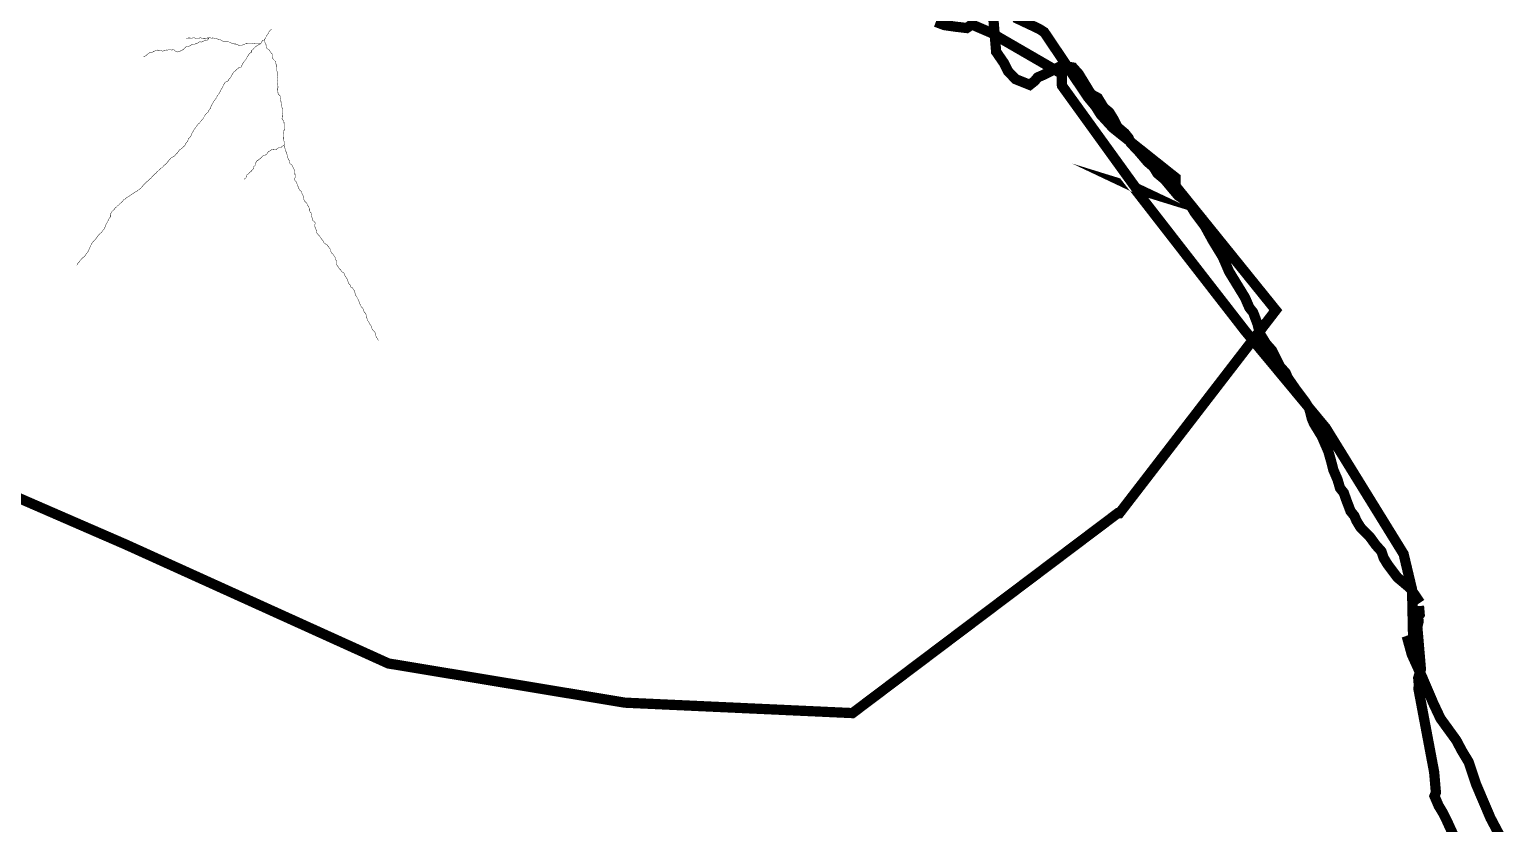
# Model space of a CAD drawing. Extents: x -2418 to 1398, y -3200 to 507.
# Drawn here: x -510 to 1086, y -1586 to -727 of the extents above; entities that cross this region are included whole.
import ezdxf

# ---------------------------------------------------------------- set-up
doc = ezdxf.new("R2010")
doc.units = 0

msp = doc.modelspace()

# ---------------------------------------------------------------- linework, layer by layer
at = {"color": 90, "const_width": 11.09}
for points in [[(994.61, -1347.55), (984, -1331.78), (970.02, -1320), (959.57, -1306.08), (957.41, -1302.55), (955.26, -1299.03), (952.8, -1291.84), (946.65, -1284.95), (940.35, -1276.23), (930.21, -1265.97), (925.9, -1258.93), (923.59, -1253.57), (919.44, -1248.37), (914.67, -1235.81), (912.2, -1228.61), (908.05, -1223.41), (905.43, -1214.37), (900.82, -1203.66), (898.04, -1192.78), (895.42, -1183.74), (888.5, -1167.67), (879.89, -1153.58), (877.58, -1148.22), (874.8, -1137.35), (870.5, -1130.31), (860.04, -1116.38), (851.59, -1104.13), (849.28, -1098.77), (843.13, -1091.89), (834.21, -1074.13), (828.06, -1067.24), (821.6, -1056.68), (818.83, -1045.8), (814.06, -1033.24), (809.91, -1028.04), (807.6, -1022.68), (805.29, -1017.32), (788.07, -989.15), (781.14, -973.08), (770.38, -955.47), (761.61, -939.55), (751.16, -925.62), (744.7, -915.06), (732.87, -906.8), (718.42, -889.51), (710.43, -882.78), (706.13, -875.73), (700.14, -870.69), (689.84, -858.6), (681.7, -850.03), (679.39, -844.67), (675.24, -839.47), (667.25, -832.74), (662.79, -823.86), (658.48, -816.81), (652.49, -811.77), (650.34, -808.24), (648.18, -804.72), (646.03, -801.2), (640.2, -797.99), (638.2, -796.31), (633.89, -789.27), (629.59, -782.23), (627.43, -778.71), (625.28, -775.18), (619.13, -768.3), (611.61, -767.08), (604.25, -767.71), (595.35, -772.16), (586.45, -776.62), (581.08, -778.93), (577.71, -782.92), (572.5, -787.06), (568.66, -785.53), (557.14, -780.95), (549, -772.39), (544.54, -763.5), (536.08, -751.26), (530.32, -683.24)], [(556.26, -714.07), (582.41, -726.42), (588.03, -729.99), (635.78, -800.93), (643.37, -809.99), (649.11, -819.1), (662.36, -833.57), (730.08, -887.47), (730.28, -896.7), (838.55, -1030.92), (669.54, -1250.49), (667.69, -1250.53), (380.72, -1466.91), (134.62, -1455.63), (-121.4, -1413.19), (-405.16, -1284.61), (-526.46, -1231.87)], [(470.83, -718.91), (480.14, -722.4), (491.27, -724.01), (504.24, -725.57), (509.71, -721.76), (530.23, -730.55), (606.98, -775.02), (607.26, -787.93), (687.3, -898.77), (691.04, -900.54), (685.45, -898.81), (805.25, -1053.09), (892.56, -1158.23), (976.85, -1294.82), (985.96, -1333.15), (987.12, -1386.64), (981.61, -1388.6), (985.63, -1403.28), (997.27, -1428.87), (1008.96, -1456.29), (1016.71, -1472.74), (1033.85, -1496.36), (1039.64, -1507.3), (1047.31, -1520.06), (1055.22, -1543.88), (1070.8, -1580.45), (1080.43, -1598.69)], [(1035, -1608.31), (1023.61, -1583.35), (1019.15, -1574.47), (1014.85, -1567.43), (1012.54, -1562.07), (1010.23, -1556.71), (1011.76, -1552.88), (1009.89, -1530.82), (993.06, -1441.51), (993.11, -1434.44), (992.64, -1428.93), (995.55, -1419.42), (991.66, -1373.46), (993.03, -1367.79), (992.57, -1362.28), (994.25, -1360.28), (993.47, -1351.09)]]:
    msp.add_lwpolyline(points, dxfattribs=at)
at = {"color": 4, "const_width": 0.45}
for points in [[(-247.83, -726.91), (-248.05, -727.07), (-248.4, -727.46), (-248.55, -727.47), (-248.62, -727.55), (-248.98, -727.79), (-249.19, -728.1), (-249.48, -728.27), (-249.77, -728.43), (-249.91, -728.59), (-250.18, -729.05), (-250.32, -729.21), (-250.38, -729.44), (-250.58, -729.82), (-250.73, -729.98), (-250.67, -731.02), (-250.81, -731.18), (-251.23, -731.65), (-251.59, -731.96), (-251.66, -732.04), (-251.8, -732.13), (-252.02, -732.21), (-252.29, -732.68), (-252.5, -732.99), (-252.63, -733.29), (-252.91, -733.61), (-253.11, -734.06), (-253.31, -734.45), (-253.45, -734.61), (-253.85, -735.52), (-254.12, -735.99), (-254.25, -736.37), (-254.39, -736.52), (-254.53, -736.75), (-254.66, -737.06), (-254.94, -737.45), (-255.01, -737.53), (-255.07, -737.83), (-255.21, -737.99)], [(-259.27, -742.17), (-260.19, -743.19), (-260.85, -743.3), (-261.3, -743.4), (-261.58, -743.64), (-261.8, -743.8), (-262.09, -743.9), (-262.38, -743.99), (-262.61, -744), (-262.89, -744.24), (-263.18, -744.48), (-263.4, -744.56), (-263.47, -744.64), (-263.54, -744.72), (-263.83, -744.81), (-264.04, -745.12), (-264.25, -745.36), (-264.6, -745.75), (-264.75, -745.76), (-264.82, -745.84), (-265.12, -745.85), (-265.4, -746.09), (-265.62, -746.18), (-265.91, -746.42), (-266.05, -746.5), (-266.34, -746.74), (-266.61, -747.13), (-266.96, -747.67), (-267.24, -747.91), (-267.31, -748.07), (-267.38, -748.22), (-267.59, -748.45), (-267.87, -748.77), (-267.94, -748.85), (-268.01, -748.93), (-268.23, -749.01), (-268.36, -749.24), (-268.58, -749.33), (-268.73, -749.41), (-268.94, -749.57), (-269.08, -749.73), (-269.15, -749.81), (-269.22, -749.89), (-269.29, -750.12), (-269.19, -751.75), (-269.26, -751.83), (-269.55, -752.07), (-269.85, -752.09), (-270.14, -752.18), (-270.36, -752.26), (-270.65, -752.43), (-270.94, -752.52), (-271.08, -752.68), (-271.45, -752.85), (-271.87, -753.32), (-272, -753.62), (-272.15, -753.71), (-272.29, -753.86), (-272.49, -754.25), (-272.62, -754.55), (-272.83, -754.86), (-272.89, -755.09), (-273.04, -755.17), (-273.17, -755.48), (-273.38, -755.64), (-273.52, -755.8), (-273.79, -756.33), (-273.86, -756.56), (-273.93, -756.64), (-274.2, -757.1), (-274.4, -757.41), (-274.67, -758.02), (-274.87, -758.41), (-274.93, -758.64), (-275.07, -758.87), (-275.14, -758.95), (-275.21, -759.02), (-275.34, -759.4), (-275.55, -759.71), (-275.62, -759.79), (-275.82, -760.1), (-276.03, -760.49), (-276.24, -760.65), (-276.39, -760.73), (-276.81, -761.2), (-276.95, -761.36), (-277.16, -761.52), (-277.73, -762.15), (-277.79, -762.3), (-277.92, -762.76), (-278.13, -762.99), (-278.19, -763.14), (-278.41, -763.31), (-278.47, -763.46), (-278.61, -763.62), (-278.96, -764.08), (-279.03, -764.24), (-279.02, -764.38), (-279.29, -764.85), (-279.49, -765.31), (-279.56, -765.46), (-279.62, -765.69), (-279.76, -765.77), (-279.9, -765.93), (-280.16, -766.69), (-280.37, -767), (-280.43, -767.15), (-280.5, -767.3), (-280.64, -767.46), (-280.71, -767.61), (-280.7, -767.76), (-281.58, -767.96), (-281.88, -767.98), (-282.03, -768.06), (-282.1, -768.14), (-282.24, -768.22), (-282.39, -768.3), (-282.98, -768.41), (-283.2, -768.5), (-283.41, -768.73), (-283.56, -768.74), (-283.98, -769.21), (-284.26, -769.6), (-284.47, -769.69), (-284.62, -769.77), (-284.83, -770.01), (-285.13, -770.02), (-285.41, -770.26), (-285.9, -770.89), (-286.11, -771.12), (-286.53, -771.67), (-286.82, -771.76), (-287.04, -771.92), (-287.25, -772.15), (-287.75, -772.48), (-288.67, -773.38), (-289.17, -773.93), (-289.37, -774.24), (-289.58, -774.62), (-289.86, -774.86), (-289.99, -775.17), (-290.13, -775.47), (-290.34, -775.71), (-290.4, -775.94), (-290.6, -776.25), (-290.74, -776.55), (-290.94, -776.94), (-291.21, -777.4), (-291.28, -777.48), (-291.35, -777.56), (-291.55, -778.09), (-291.68, -778.4), (-291.82, -778.48), (-291.88, -778.78), (-292.02, -779.01), (-292.16, -779.24), (-292.51, -779.64), (-293, -780.19), (-293.14, -780.34), (-293.43, -780.51), (-293.64, -780.82), (-293.98, -781.28), (-294.05, -781.44), (-294.12, -781.52), (-294.18, -781.74), (-294.16, -782.04), (-294.31, -782.12), (-294.58, -782.59), (-294.65, -782.66), (-294.95, -782.76), (-295.29, -783.22), (-295.5, -783.46), (-295.95, -783.48), (-296.32, -783.65), (-296.46, -783.74), (-296.98, -783.76), (-297.35, -783.93), (-297.85, -784.34), (-297.99, -784.49), (-298.27, -784.81), (-298.33, -784.96), (-298.54, -785.27), (-298.68, -785.43), (-298.74, -785.65), (-298.81, -785.81), (-298.95, -786.04), (-299.01, -786.19), (-299.15, -786.35), (-299.28, -786.65), (-299.49, -787.04), (-299.76, -787.5), (-299.89, -787.88), (-300.02, -788.11), (-300.09, -788.27), (-300.36, -788.8), (-300.49, -789.18), (-300.69, -789.64), (-300.89, -789.95), (-301.03, -790.18), (-301.1, -790.26), (-301.44, -790.88), (-301.64, -791.26), (-301.71, -791.41), (-301.98, -791.8), (-302.19, -792.11), (-302.33, -792.34), (-302.39, -792.5), (-302.73, -793.19), (-302.87, -793.42), (-302.93, -793.57), (-303, -793.65), (-303.2, -794.03), (-303.41, -794.34), (-303.82, -794.96), (-304.02, -795.5), (-304.22, -795.96), (-304.42, -796.34), (-304.91, -796.89), (-305.12, -797.12), (-305.33, -797.36), (-305.54, -797.74), (-305.8, -798.28), (-306.02, -798.44), (-306.22, -798.83), (-306.5, -799.22), (-306.64, -799.37), (-306.84, -799.76), (-306.91, -799.91), (-307.19, -800.3), (-307.38, -800.76), (-307.59, -801.14), (-307.72, -801.52), (-307.85, -801.75), (-308.21, -802.07), (-308.41, -802.46), (-308.68, -802.92), (-308.82, -803.15), (-309.17, -803.54), (-309.31, -803.77), (-309.59, -804.09), (-309.73, -804.17), (-309.94, -804.41), (-310.15, -804.72), (-310.36, -805.03), (-310.56, -805.41), (-310.77, -805.65), (-310.9, -805.95), (-311.1, -806.41), (-311.24, -806.64), (-311.37, -806.95), (-311.51, -807.18), (-312.44, -808.66), (-312.5, -808.96), (-312.7, -809.42), (-312.83, -809.73), (-313.1, -810.26), (-313.16, -810.42), (-313.37, -810.8), (-313.49, -811.26), (-313.6, -812.01), (-313.59, -812.23), (-313.73, -812.31), (-313.93, -812.7), (-314, -812.78), (-314.22, -812.86), (-314.43, -813.25), (-314.78, -813.57), (-314.84, -813.79), (-314.99, -813.8), (-315.06, -813.95), (-315.41, -814.42), (-315.53, -814.8), (-315.67, -815.03), (-315.81, -815.19), (-316.01, -815.57), (-316.15, -815.8), (-316.29, -816.04), (-316.35, -816.26), (-316.55, -816.57), (-316.63, -816.65), (-316.84, -816.89), (-316.98, -816.9), (-317.27, -817.21), (-317.62, -817.53), (-317.77, -817.61), (-318.12, -817.93), (-318.54, -818.4), (-318.75, -818.71), (-319.1, -819.1), (-319.45, -819.64), (-319.58, -819.88), (-319.79, -820.11), (-320, -820.42), (-320.21, -820.73), (-320.41, -821.04), (-320.69, -821.43), (-320.88, -822.04), (-321.15, -822.5), (-321.36, -822.73), (-321.5, -823.04), (-321.63, -823.27), (-321.91, -823.66), (-322.26, -824.05), (-322.47, -824.29), (-322.75, -824.6), (-322.96, -824.84), (-323.17, -825.15), (-323.45, -825.54), (-323.8, -825.86), (-324.01, -826.09), (-324.15, -826.32), (-324.22, -826.4), (-324.58, -826.64), (-324.79, -826.95), (-324.92, -827.26), (-325.13, -827.57), (-325.55, -828.04), (-325.68, -828.35), (-325.75, -828.5), (-325.89, -828.58), (-326.11, -828.74), (-326.39, -829.06), (-326.6, -829.22), (-326.75, -829.3), (-326.97, -829.39), (-327.03, -829.54), (-327.39, -829.86), (-328.02, -830.64), (-328.29, -831.03), (-328.57, -831.42), (-328.71, -831.65), (-328.91, -831.96), (-328.98, -832.19), (-329.33, -832.5), (-329.61, -832.82), (-329.89, -833.13), (-330.64, -834.44), (-330.78, -834.67), (-331.07, -834.84), (-331.34, -835.3), (-331.62, -835.77), (-331.68, -835.92), (-331.88, -836.38), (-332.02, -836.53), (-332.3, -836.92), (-332.36, -837.07), (-332.43, -837.23), (-332.85, -837.7), (-332.84, -837.85), (-332.98, -838), (-333.2, -838.17), (-333.34, -838.4), (-333.62, -838.71), (-333.74, -839.24), (-333.81, -839.32), (-333.87, -839.47), (-334.02, -839.55), (-333.97, -840.37), (-334.11, -840.6), (-334.25, -840.76), (-334.38, -841.07), (-334.58, -841.6), (-334.72, -841.76), (-334.92, -842.14), (-334.98, -842.29), (-335.35, -843.17), (-335.65, -843.26), (-336, -843.58), (-336.29, -843.82), (-336.49, -844.2), (-336.84, -844.59), (-337.13, -844.76), (-337.27, -844.92), (-337.49, -845.08), (-337.69, -845.46), (-337.89, -845.85), (-337.96, -846), (-338.02, -846.3), (-338.08, -846.45), (-338.07, -846.68), (-338.2, -847.06), (-338.26, -847.36), (-338.46, -847.82), (-338.66, -848.13), (-338.8, -848.28), (-338.94, -848.59), (-339.08, -848.75), (-339.29, -848.98), (-339.43, -849.14), (-339.42, -849.29), (-339.64, -849.38), (-339.92, -849.69), (-340.05, -850), (-340.33, -850.31), (-340.4, -850.46), (-340.61, -850.77), (-340.74, -851.08), (-340.94, -851.54), (-341.01, -851.62), (-341.07, -851.77), (-341.27, -852.23), (-341.62, -852.69), (-341.76, -852.85), (-341.9, -853.08), (-342.11, -853.32), (-342.33, -853.4), (-342.54, -853.57), (-342.9, -853.88), (-343.18, -854.2), (-343.54, -854.37), (-343.76, -854.45), (-343.91, -854.54), (-344.18, -854.93), (-344.6, -855.47), (-344.89, -855.71), (-345.02, -855.94), (-345.31, -856.18), (-345.74, -856.5), (-346.03, -856.6), (-346.53, -857), (-346.82, -857.16), (-347.39, -857.72), (-347.74, -858.03), (-347.95, -858.34), (-348.22, -858.81), (-348.5, -859.19), (-348.64, -859.35), (-348.92, -859.67), (-349.05, -859.97), (-349.33, -860.36), (-349.6, -860.82), (-349.75, -860.83), (-350.25, -861.23), (-350.47, -861.39), (-350.68, -861.63), (-351.03, -862.1), (-351.24, -862.26), (-351.8, -862.89), (-352.21, -863.58), (-352.43, -863.74), (-352.64, -863.9), (-353.07, -864.22), (-353.3, -864.24), (-353.58, -864.48), (-353.95, -864.65), (-354.38, -864.89), (-354.66, -865.21), (-354.81, -865.29), (-355.02, -865.45), (-355.24, -865.61), (-355.45, -865.77), (-355.67, -865.86), (-356.04, -865.96), (-356.25, -866.12), (-356.4, -866.13), (-356.55, -866.21), (-356.9, -866.53), (-357.26, -866.92), (-357.4, -867), (-357.67, -867.47), (-358.02, -867.93), (-358.24, -868.09), (-358.38, -868.18), (-359, -869.18), (-359.07, -869.26), (-359.28, -869.42), (-359.49, -869.73), (-360.12, -870.44), (-360.33, -870.67), (-360.61, -870.99), (-361.23, -871.92), (-361.37, -872.07), (-361.59, -872.16), (-361.94, -872.55), (-362.44, -873.1), (-362.65, -873.26), (-363.01, -873.58), (-363.23, -873.59), (-363.37, -873.75), (-363.59, -873.91), (-363.88, -874), (-364.3, -874.47), (-364.66, -874.72), (-364.93, -875.33), (-365.48, -876.03), (-365.63, -876.12), (-365.84, -876.28), (-366.06, -876.51), (-366.41, -876.76), (-366.63, -876.84), (-366.78, -876.93), (-367.14, -877.17), (-367.28, -877.33), (-367.28, -877.25), (-371.14, -880.76), (-371.29, -880.84), (-371.5, -881.08), (-371.92, -881.55), (-372.2, -881.86), (-372.35, -881.87), (-372.83, -882.64), (-373.11, -882.96), (-373.26, -883.04), (-373.7, -883.06), (-373.98, -883.45), (-374.75, -884.32), (-375.03, -884.7), (-375.1, -884.86), (-375.59, -885.41), (-375.73, -885.56), (-375.88, -885.57), (-376.17, -885.74), (-376.45, -885.98), (-376.73, -886.37), (-377.09, -886.61), (-377.22, -886.92), (-377.29, -886.99), (-377.5, -887.23), (-377.78, -887.62), (-378.2, -888.09), (-378.42, -888.25), (-378.71, -888.42), (-378.92, -888.58), (-379.35, -888.9), (-379.5, -888.98), (-379.99, -889.53), (-380.27, -889.77), (-380.56, -889.94), (-381.12, -890.64), (-381.33, -890.95), (-381.55, -891.04), (-381.77, -891.12), (-382.2, -891.45), (-382.41, -891.68), (-382.62, -891.84), (-382.98, -892.16), (-383.68, -892.95), (-384.04, -893.19), (-384.25, -893.43), (-384.74, -893.97), (-385.03, -894.21), (-385.32, -894.45), (-385.74, -894.85), (-385.95, -895.09), (-386.24, -895.33), (-386.44, -895.64), (-386.87, -896.03), (-387.21, -896.65), (-387.42, -896.88), (-387.64, -897.05), (-387.91, -897.43), (-388.33, -897.98), (-388.54, -898.22), (-388.89, -898.61), (-389.38, -899.23), (-389.52, -899.46), (-389.74, -899.55), (-390.03, -899.64), (-390.45, -900.11), (-390.6, -900.12), (-391.03, -900.37), (-391.32, -900.61), (-391.47, -900.62), (-391.97, -900.94), (-392.04, -901.02), (-392.69, -901.51), (-393.19, -901.91), (-393.55, -902.15), (-393.98, -902.4), (-394.21, -902.34), (-394.43, -902.5), (-395.14, -903.06), (-395.79, -903.47), (-396.16, -903.64), (-396.66, -904.04), (-397.23, -904.44), (-397.67, -904.54), (-398.17, -905.02), (-398.53, -905.26), (-398.82, -905.43), (-399.25, -905.75), (-400.04, -906.24), (-400.54, -906.64), (-401.26, -907.21), (-402.62, -908.18), (-402.84, -908.26), (-403.21, -908.43), (-403.86, -908.84), (-404.08, -908.93), (-404.44, -909.02), (-404.94, -909.43), (-405.3, -909.67), (-405.73, -910.07), (-406.08, -910.46), (-406.44, -910.78), (-406.72, -911.02), (-407.08, -911.26), (-407.16, -911.19), (-407.45, -911.28), (-407.81, -911.6), (-407.73, -911.67), (-409, -913.08), (-409.79, -914.01), (-410.15, -914.25), (-410.44, -914.42), (-410.72, -914.73), (-411.22, -915.13), (-411.5, -915.52), (-411.56, -915.67), (-411.71, -915.68), (-411.93, -915.77), (-412.22, -916.01), (-412.35, -916.24), (-412.64, -916.55), (-412.84, -916.86), (-413.06, -917.02), (-413.41, -917.42), (-413.63, -917.5), (-413.91, -917.74), (-414.56, -918.15), (-414.63, -918.23), (-414.85, -918.39), (-415.13, -918.71), (-415.49, -919.03), (-415.62, -919.26), (-415.91, -919.5), (-416.34, -919.74), (-416.63, -919.98), (-416.91, -920.22), (-417.12, -920.46), (-417.19, -920.61), (-417.26, -920.69), (-417.4, -920.85), (-417.67, -921.31), (-417.95, -921.77), (-418.15, -922.16), (-418.29, -922.24), (-418.51, -922.33), (-418.73, -922.49), (-418.86, -922.72), (-419.01, -922.8), (-419.15, -922.89), (-419.57, -923.43), (-419.7, -923.74), (-419.77, -923.81), (-419.92, -923.82), (-420.2, -924.14), (-420.42, -924.3), (-420.56, -924.53), (-420.98, -925), (-421.04, -925.15), (-421.19, -925.24), (-421.32, -925.47), (-421.58, -926.3), (-421.78, -926.61), (-421.84, -926.91), (-422.05, -927.22), (-422.17, -927.75), (-422.13, -928.35), (-422.19, -928.72), (-422.14, -929.62), (-422.2, -929.92), (-422.26, -930.07), (-422.39, -930.45), (-422.61, -930.61), (-422.74, -930.84), (-422.81, -931), (-423.37, -931.62), (-423.51, -931.78), (-423.65, -932.01), (-423.86, -932.25), (-423.99, -932.55), (-424.06, -932.71), (-424.12, -932.93), (-424.25, -933.31), (-424.32, -933.39), (-424.38, -933.62), (-424.45, -933.77), (-424.58, -934), (-424.64, -934.23), (-424.71, -934.38), (-424.91, -934.84), (-425.04, -935.15), (-425.25, -935.46), (-425.53, -935.77), (-425.6, -935.85), (-425.73, -936.16), (-426, -936.62), (-426.36, -937.01), (-426.62, -937.62), (-426.74, -938.08), (-426.95, -938.46), (-427.09, -938.62), (-427.07, -938.99), (-427.12, -939.29), (-427.25, -939.75), (-427.38, -940.05), (-427.59, -940.29), (-427.58, -940.51), (-427.79, -940.75), (-427.86, -940.9), (-428.13, -941.44), (-428.25, -941.82), (-428.59, -942.51), (-428.79, -942.82), (-429, -943.13), (-429.2, -943.51), (-429.48, -943.98), (-429.7, -944.06), (-429.98, -944.38), (-430.32, -944.84), (-430.53, -945.23), (-430.88, -945.62), (-431.3, -946.09), (-431.51, -946.4), (-431.79, -946.72), (-431.93, -946.95), (-432.14, -947.11), (-432.28, -947.27), (-432.5, -947.43), (-432.71, -947.51), (-433.07, -947.83), (-433.22, -947.91), (-433.96, -948.83), (-434.11, -948.84), (-434.54, -949.24), (-435.58, -950.56), (-436.28, -951.5), (-436.77, -952.12), (-437.11, -952.59), (-437.67, -953.36), (-438.15, -954.06), (-438.5, -954.46), (-438.86, -954.77), (-439.57, -955.48), (-439.85, -955.72), (-440.13, -956.11), (-440.48, -956.51), (-440.77, -956.67), (-440.98, -956.91), (-441.19, -957.22), (-441.32, -957.52), (-441.6, -957.84), (-442.01, -958.53), (-442.28, -958.99), (-442.49, -959.38), (-442.83, -959.92), (-443.3, -960.91), (-443.57, -961.38), (-443.7, -961.76), (-443.96, -962.44), (-444.3, -963.06), (-444.49, -963.59), (-444.83, -964.21), (-445.15, -965.2), (-445.69, -966.27), (-445.95, -966.96), (-446.22, -967.42), (-446.64, -967.89), (-447.12, -968.59), (-447.47, -969.13), (-447.75, -969.44), (-448.37, -970.37), (-448.65, -970.76), (-448.93, -971), (-449.2, -971.46), (-449.62, -972.08), (-449.9, -972.32), (-450.11, -972.56), (-450.47, -972.95), (-450.96, -973.43), (-451.17, -973.66), (-451.39, -973.75), (-452.03, -974.31), (-452.6, -974.79), (-452.89, -975.03), (-453.17, -975.27), (-453.46, -975.51), (-453.81, -975.97), (-454.22, -976.59), (-454.51, -976.83), (-454.72, -977.07), (-455.13, -977.61), (-455.35, -977.78), (-455.56, -978.01), (-455.76, -978.4), (-456.1, -979.01), (-456.36, -979.7), (-456.88, -979.73), (-457.09, -980.11), (-457.16, -980.19), (-457.3, -980.35), (-457.92, -981.28), (-457.99, -981.35), (-458.18, -981.96), (-458.32, -982.12), (-458.24, -982.11)], [(-316.11, -736.53), (-316.19, -737.8), (-316.62, -738.2), (-316.9, -738.51), (-317.12, -738.6), (-318.31, -738.67), (-318.62, -738.54), (-318.99, -738.56), (-319.71, -738.97), (-320.15, -739.22), (-320.44, -739.38), (-320.73, -739.47), (-321.09, -739.64), (-321.31, -739.73), (-321.46, -739.81), (-321.68, -739.9), (-322.04, -740), (-322.33, -740.16), (-322.48, -740.17), (-322.63, -740.25), (-322.85, -740.34), (-323.06, -740.5), (-323.35, -740.67), (-323.5, -740.67), (-323.65, -740.76), (-323.79, -740.84), (-324.25, -740.64), (-324.56, -740.43), (-325.75, -740.5), (-325.97, -740.66), (-326.19, -740.75), (-326.26, -740.83), (-326.25, -740.98), (-326.39, -741.06), (-326.6, -741.29), (-326.75, -741.3), (-326.82, -741.38), (-327.04, -741.47), (-327.48, -741.72), (-327.69, -741.88), (-327.84, -741.89), (-328.13, -741.98), (-328.35, -742.06), (-328.57, -742.15), (-329.02, -742.18), (-329.24, -742.26), (-329.38, -742.35), (-329.6, -742.51), (-329.89, -742.67), (-330.03, -742.75), (-330.47, -742.93), (-333.52, -743.1), (-333.88, -743.34), (-334.24, -743.59), (-334.67, -743.91), (-335.1, -744.23), (-335.39, -744.47), (-335.9, -744.72), (-335.97, -744.8), (-336.11, -744.88), (-336.19, -744.89), (-336.48, -745.05), (-336.69, -745.14), (-337.14, -745.24), (-337.5, -745.41), (-340.03, -745.55), (-340.46, -745.95), (-340.88, -746.49), (-341.16, -746.73), (-341.3, -746.96), (-341.44, -747.12), (-341.79, -747.44), (-341.94, -747.52), (-342.23, -747.69), (-342.44, -747.85), (-342.65, -748.23), (-342.92, -748.62), (-343.06, -748.93), (-343.2, -749.08), (-343.42, -749.1), (-343.64, -749.18), (-343.86, -749.27), (-344.38, -749.37), (-344.52, -749.46), (-344.73, -749.62), (-344.96, -749.63), (-345.18, -749.72), (-345.4, -749.8), (-345.69, -749.97), (-345.83, -750.13), (-346.11, -750.37), (-346.26, -750.45), (-346.55, -750.54), (-347.06, -750.87), (-347.27, -750.95), (-347.57, -751.04), (-347.94, -751.14), (-348.3, -751.23), (-348.68, -751.26), (-348.9, -751.34), (-349.26, -751.44), (-349.48, -751.52), (-349.63, -751.53), (-350.02, -751.33), (-350.24, -751.27), (-350.86, -750.93), (-351.55, -750.67), (-352.17, -750.18), (-352.42, -749.82), (-352.88, -749.48), (-353.2, -749.12), (-353.81, -748.93), (-354.57, -748.75), (-354.93, -748.99), (-355.43, -749.39), (-355.58, -749.4), (-355.79, -749.56), (-355.95, -749.42), (-356.27, -749.07), (-359.62, -749.26), (-359.98, -749.43), (-360.65, -749.46), (-360.88, -749.33), (-361.4, -749.36), (-361.48, -749.43), (-361.69, -749.52), (-362.96, -749.59), (-363.9, -750.09), (-364.05, -750.17), (-364.49, -750.2), (-364.78, -750.37), (-364.93, -750.45), (-365.22, -750.54), (-365.59, -750.56), (-365.9, -750.5), (-366.05, -750.44), (-366.58, -750.24), (-367.65, -749.85), (-367.65, -749.78), (-369.69, -750.09), (-370, -749.89), (-371.15, -749.28), (-371.44, -749.52), (-371.72, -749.83), (-372.99, -749.9), (-373.13, -750.06), (-373.42, -750.15), (-373.57, -750.23), (-373.79, -750.25), (-374.22, -750.49), (-374.44, -750.58), (-374.89, -750.61), (-375.1, -750.77), (-375.48, -750.79), (-375.69, -750.95), (-375.91, -751.11), (-376.12, -751.35), (-376.4, -751.66), (-376.69, -751.83), (-376.9, -752.06), (-377.27, -752.08), (-377.89, -751.74), (-378.26, -751.76), (-378.92, -752.02), (-379.14, -752.11), (-379.36, -752.2), (-379.65, -752.29), (-379.94, -752.45), (-380.08, -752.61), (-380.52, -752.79), (-381.09, -753.27), (-381.23, -753.35), (-381.45, -753.43), (-381.88, -753.91), (-382.31, -754.08), (-382.45, -754.24), (-382.59, -754.39), (-382.93, -755.01), (-383.22, -755.17), (-383.44, -755.34), (-383.58, -755.49), (-383.8, -755.58), (-384.16, -755.75), (-384.46, -755.77), (-384.75, -755.93), (-384.89, -756.01), (-385.03, -756.17), (-385.25, -756.26), (-385.68, -756.58), (-385.98, -756.6)], [(-316.11, -736.53), (-317.06, -736.31), (-317.36, -736.33), (-317.87, -736.51), (-318.31, -736.61), (-321.29, -736.77), (-321.52, -736.71), (-321.74, -736.65), (-322.05, -736.59), (-322.86, -736.64), (-323.62, -736.46), (-323.7, -736.46), (-324.16, -736.11), (-324.24, -736.04), (-324.61, -736.06), (-325.13, -736.17), (-325.43, -736.26), (-325.72, -736.35), (-325.93, -736.51), (-326.22, -736.75), (-326.44, -736.84), (-327.63, -736.9), (-328.23, -736.86), (-328.9, -736.9), (-329.66, -736.72), (-330.72, -736.4), (-330.8, -736.26), (-331.85, -736.24), (-332.22, -736.27), (-332.45, -736.2), (-332.74, -736.29), (-332.97, -736.31), (-333.33, -736.4), (-334.75, -736.48), (-334.83, -736.41), (-335.27, -736.44), (-336.1, -736.33), (-336.85, -736.37), (-337.15, -736.32), (-337.74, -736.35), (-338.04, -736.44), (-338.41, -736.54), (-338.7, -736.55), (-338.85, -736.64), (-339.82, -736.69)], [(-259.27, -742.17), (-260.14, -741.9), (-260.51, -741.92), (-260.95, -742.1), (-261.46, -742.2), (-263.18, -742.29), (-263.25, -742.3), (-266.38, -742.47), (-266.75, -742.42), (-267.29, -742.23), (-268.04, -742.19), (-268.5, -741.85), (-271.48, -742.01), (-271.92, -742.19), (-272.43, -742.36), (-275.93, -742.56), (-276.3, -742.73), (-276.66, -742.97), (-276.87, -743.06), (-277.31, -743.31), (-277.52, -743.47), (-277.67, -743.55), (-277.96, -743.64), (-278.33, -743.81), (-278.77, -743.84), (-279.51, -744.03), (-281.82, -744.16), (-282.71, -744.28), (-283.15, -744.31), (-283.69, -744.04), (-285.31, -743.16), (-285.54, -743.02), (-285.69, -742.96), (-286.14, -742.91), (-286.67, -742.86), (-286.89, -742.87), (-287.79, -742.85), (-287.87, -742.78), (-288.25, -742.65), (-288.71, -742.45), (-288.94, -742.39), (-289.39, -742.34), (-289.76, -742.36), (-290.22, -742.16), (-290.98, -741.98), (-291.13, -741.84), (-292.35, -741.39), (-292.66, -741.26), (-292.89, -741.12), (-293.74, -740.72), (-294.27, -740.45), (-294.66, -740.25), (-295.35, -739.91), (-296.09, -739.96), (-296.46, -740.13), (-296.68, -740.14), (-296.9, -740.23), (-297.19, -740.39), (-297.33, -740.47), (-297.93, -740.51), (-298.3, -740.6), (-298.98, -740.34), (-299.29, -740.21), (-300.21, -739.89), (-300.44, -739.75), (-300.74, -739.62), (-301.52, -739.14), (-301.9, -738.94), (-302.14, -738.73), (-302.91, -738.32), (-303.21, -738.27), (-304.1, -738.32), (-304.25, -738.4), (-304.69, -738.42), (-304.86, -738.13), (-305.55, -737.8), (-306.01, -737.6), (-306.17, -737.46), (-307.01, -737.13), (-307.77, -736.88), (-308.07, -736.82), (-308.89, -736.87), (-309.12, -736.81), (-310.1, -736.56), (-310.71, -736.37), (-310.86, -736.31), (-311.98, -736.37), (-312.42, -736.47), (-312.87, -736.49), (-314, -736.26), (-314.31, -736.13), (-314.89, -735.79), (-315.11, -735.8), (-315.34, -735.74), (-315.56, -735.83), (-315.7, -735.84), (-315.77, -736.06), (-315.83, -736.22), (-315.81, -736.59), (-315.88, -736.74), (-315.86, -737.04), (-315.94, -736.9), (-316.11, -736.68), (-316.34, -736.47), (-316.34, -736.54), (-316.11, -736.53)], [(-255.21, -737.99), (-255.38, -738.37), (-255.88, -738.7), (-256.48, -738.73), (-257.07, -738.84), (-257.35, -739.08), (-257.64, -739.39), (-257.77, -739.63), (-257.91, -739.86), (-258.26, -740.25), (-258.33, -740.33), (-258.4, -740.41), (-258.46, -740.63), (-258.81, -741.1), (-258.87, -741.33), (-258.94, -741.48), (-259.08, -741.71), (-259.27, -742.17)], [(-255.21, -737.99), (-255.12, -738.88), (-255.04, -740.44), (-254.95, -740.66), (-254.93, -740.96), (-254.59, -741.69), (-254.49, -742.13), (-254.1, -742.56), (-254.01, -742.77), (-253.93, -742.92), (-253.84, -743.14), (-253.75, -743.43), (-253.66, -744.99), (-253.57, -745.29), (-253.55, -745.66), (-253.37, -746.17), (-253.36, -746.39), (-253.27, -746.69), (-253.26, -746.84), (-253.02, -747.19), (-252.77, -747.55), (-252.54, -747.76), (-252.07, -748.11), (-251.45, -748.45), (-251.29, -748.66), (-251.21, -748.73), (-250.51, -749.29), (-250.42, -749.51), (-250.18, -749.8), (-249.78, -750.3), (-249.54, -750.66), (-249.21, -751.08), (-249.05, -751.37), (-248.81, -751.58), (-248.66, -751.73), (-248.57, -752.02), (-248.41, -752.16), (-248.24, -752.45), (-248.16, -752.52), (-248.08, -752.66), (-248, -752.81), (-247.84, -752.95), (-247.45, -753.3), (-247.37, -753.44), (-247.2, -753.66), (-247.01, -757.15), (-246.84, -757.44), (-246.76, -757.66), (-246.66, -758.03), (-246.5, -758.32), (-246.33, -758.61), (-246.17, -758.82), (-245.92, -759.26), (-245.75, -759.54), (-245.36, -759.97), (-244.81, -760.46), (-244.41, -760.81), (-244.33, -760.96), (-244.17, -761.1), (-243.86, -761.45), (-243.55, -761.58), (-243.39, -761.73), (-243.31, -761.8), (-243.23, -762.01), (-243.14, -762.16), (-243.06, -763.72), (-242.96, -764.09), (-242.93, -764.61), (-242.84, -764.9), (-242.75, -765.12), (-242.51, -765.48), (-242.35, -765.69), (-242.27, -765.77), (-241.92, -772.01), (-241.47, -774.14), (-241.44, -774.66), (-241.34, -775.03), (-241.3, -775.7), (-241.21, -775.99), (-241.12, -776.29), (-240.97, -779.04), (-241.17, -779.42), (-241.3, -779.8), (-241.35, -780.18), (-241.4, -780.7), (-241.31, -782.19), (-241.52, -782.57), (-241.57, -782.95), (-241.61, -783.55), (-241.52, -785.26), (-241.43, -785.55), (-241.41, -785.78), (-241.23, -786.29), (-241.15, -786.43), (-241.14, -786.73), (-240.97, -787.09), (-240.89, -788.51), (-240.8, -788.8), (-240.74, -789.77), (-240.94, -790.3), (-241.12, -790.98), (-241.11, -791.28), (-241.16, -791.65), (-241.01, -794.33), (-240.9, -794.92), (-240.8, -795.36), (-240.76, -796.18), (-240.59, -796.55), (-240.5, -796.84), (-240.33, -797.2), (-239.54, -797.91), (-239.38, -798.12), (-239.22, -798.33), (-238.66, -798.9), (-238.58, -799.12), (-238.56, -799.34), (-238.38, -799.93), (-238.32, -801.12), (-238.22, -801.41), (-238.1, -803.57), (-238.02, -803.71), (-237.92, -804.16), (-237.91, -804.3), (-237.75, -804.52), (-237.67, -804.66), (-237.58, -804.96), (-237.57, -805.03), (-237.45, -806.07), (-237.37, -807.49), (-237.21, -807.78), (-237.12, -807.99), (-237.11, -808.22), (-236.95, -808.43), (-236.93, -808.8), (-236.83, -809.1), (-236.75, -809.32), (-236.64, -811.25), (-236.13, -812.27), (-236.12, -812.49), (-236.04, -812.63), (-235.74, -817.91), (-235.87, -818.29), (-235.93, -818.59), (-235.89, -819.34), (-235.8, -819.56), (-235.69, -821.49), (-235.76, -821.64), (-235.89, -821.95), (-236.03, -822.11), (-236.17, -822.41), (-236.31, -822.57), (-236.3, -822.72), (-236.43, -822.95), (-236.38, -823.84), (-236.05, -824.49), (-235.81, -824.78), (-235.73, -824.92), (-235.65, -824.99), (-235.33, -825.35), (-235.17, -825.56), (-235.08, -825.71), (-234.92, -826.07), (-234.67, -826.51), (-234.58, -826.65), (-234.5, -826.87), (-234.41, -827.09), (-234.31, -827.53), (-234.02, -832.66), (-234.09, -832.89), (-233.91, -836.01), (-233.98, -836.16), (-234.11, -836.4), (-234.33, -836.56), (-234.54, -836.79), (-234.62, -836.65), (-234.75, -837.03), (-234.81, -837.26), (-234.75, -838.45), (-234.62, -839.22), (-234.5, -841.37), (-234.56, -841.6), (-234.53, -842.2), (-234.59, -842.42), (-234.53, -843.47), (-234.6, -843.62), (-234.81, -843.85), (-235.02, -844.16), (-235, -844.54), (-235.05, -844.84), (-235.01, -845.65), (-234.84, -845.94), (-234.75, -846.31), (-234.66, -846.53), (-234.57, -846.75), (-234.47, -847.27), (-234.37, -847.71), (-234.19, -848.29), (-234.1, -848.59), (-233.95, -851.19), (-234.01, -851.57), (-234.07, -851.79), (-234.2, -852.03), (-234.2, -852.17), (-234.34, -852.33), (-234.33, -852.48)], [(-234.33, -852.48), (-235.14, -853.1), (-235.51, -853.27), (-235.65, -853.27), (-236.23, -853.68), (-236.37, -853.76), (-236.67, -853.85), (-236.95, -854.17), (-237.09, -854.4), (-237.37, -854.56), (-237.52, -854.72), (-237.74, -854.73), (-237.96, -854.82), (-238.48, -854.85), (-238.7, -854.94), (-238.92, -855.02), (-239.21, -855.11), (-239.65, -855.21), (-240.4, -855.25), (-240.76, -855.5), (-240.97, -855.66), (-241.26, -855.83), (-241.4, -855.98), (-241.76, -856.23), (-241.97, -856.46), (-242.19, -856.62), (-242.33, -856.71), (-242.47, -856.86), (-244.93, -857), (-244.93, -857), (-245.17, -856.79), (-246.21, -856.85), (-246.57, -857.02), (-246.87, -857.03), (-247.09, -857.12), (-247.24, -857.13), (-247.53, -857.22), (-247.68, -857.23), (-247.75, -857.31), (-247.89, -857.46), (-248.19, -857.55), (-248.41, -857.64), (-248.69, -857.88), (-248.91, -857.97), (-248.98, -858.12), (-249.19, -858.28), (-249.41, -858.44), (-249.62, -858.6), (-249.77, -858.69), (-250.06, -858.78), (-250.51, -858.8), (-251, -859.28), (-251.92, -860.3), (-252.13, -860.53), (-252.33, -860.84), (-252.4, -861.07), (-252.6, -861.46), (-252.67, -861.61), (-252.74, -861.69), (-252.88, -861.84), (-253.1, -861.93), (-253.16, -862.08), (-253.45, -862.18), (-253.74, -862.42), (-253.96, -862.58), (-254.02, -862.73), (-254.38, -862.97), (-254.74, -863.29), (-254.96, -863.38), (-255.11, -863.39), (-255.47, -863.56), (-255.92, -863.58), (-256.21, -863.67), (-256.58, -863.77), (-256.94, -863.94), (-257.16, -864.02), (-257.31, -864.03), (-257.59, -864.35), (-257.74, -864.43), (-257.88, -864.59), (-258.15, -864.97), (-258.65, -865.52), (-258.93, -865.76), (-259.08, -865.85), (-259.36, -866.09), (-259.5, -866.24), (-259.78, -866.56), (-259.85, -866.64), (-259.92, -866.79), (-260.13, -866.95), (-260.28, -867.03), (-260.42, -867.12), (-260.79, -867.28), (-261.07, -867.52), (-261.21, -867.68), (-261.29, -867.69), (-261.57, -868.07), (-261.85, -868.31), (-261.99, -868.55), (-262.14, -868.4), (-262.15, -868.33), (-262.44, -868.42), (-262.72, -868.74), (-262.95, -868.75), (-263.23, -868.99), (-263.67, -869.24), (-263.73, -869.46), (-264.01, -869.85), (-264.08, -869.93), (-264.2, -870.31), (-264.27, -870.46), (-264.34, -870.62), (-264.47, -870.92), (-264.68, -871.23), (-264.82, -871.39), (-265.16, -871.86), (-265.3, -872.09), (-265.56, -872.77), (-265.49, -873.96), (-265.56, -874.12), (-265.9, -874.66), (-266.04, -874.89), (-266.18, -874.97), (-266.39, -875.21), (-266.54, -875.36), (-266.68, -875.45), (-266.9, -875.61), (-267.17, -876), (-267.24, -876.15), (-267.3, -876.38), (-267.35, -876.75), (-267.42, -876.98), (-267.4, -877.28), (-267.46, -877.58), (-267.44, -877.8), (-267.52, -877.88), (-267.72, -878.26), (-268.21, -878.81), (-268.49, -879.2), (-268.7, -879.36), (-269.05, -879.76), (-269.12, -879.91), (-269.34, -880), (-269.35, -879.85), (-269.07, -879.38), (-269, -879.45), (-269.27, -879.84), (-269.48, -880.15), (-269.61, -880.46), (-269.83, -880.62), (-270.05, -880.71), (-270.48, -880.95), (-270.7, -881.04), (-270.9, -881.43), (-271.12, -881.59), (-271.69, -882.07), (-271.83, -882.15), (-272.18, -882.54), (-272.47, -882.71), (-272.69, -882.87), (-272.76, -882.95), (-273.16, -883.72), (-273.31, -883.8), (-273.67, -884.04), (-273.74, -884.12), (-274.1, -884.36), (-274.31, -884.53), (-274.38, -884.68), (-274.6, -884.84), (-274.55, -885.66), (-274.83, -885.97), (-274.9, -886.05), (-274.89, -886.27), (-274.95, -886.5), (-275.02, -886.65), (-275.16, -886.81), (-275.15, -886.96), (-275.21, -887.19), (-275.28, -887.34), (-275.35, -887.42), (-275.48, -887.65), (-275.77, -887.89), (-275.76, -887.96), (-275.99, -888.03), (-276.21, -888.12), (-276.43, -888.2), (-276.57, -888.29), (-276.77, -888.67), (-277.06, -888.84), (-277.28, -889), (-277.42, -889.15), (-277.48, -889.31), (-277.63, -889.39), (-277.62, -889.54), (-277.7, -889.54)], [(-234.33, -852.48), (-234.1, -853.81), (-234.03, -853.73), (-233.88, -853.87), (-233.79, -854.09), (-233.69, -854.53), (-233.67, -854.83), (-233.59, -854.9), (-233.43, -855.11), (-233.42, -855.34), (-233.08, -856.14), (-232.98, -856.58), (-232.91, -857.77), (-232.82, -858.06), (-232.81, -858.21), (-232.73, -858.36), (-232.57, -858.57), (-232.16, -859.22), (-232, -859.44), (-231.51, -860.15), (-231.42, -860.37), (-231.39, -860.97), (-231.29, -861.48), (-231, -862.59), (-230.92, -863.93), (-230.84, -864.15), (-230.66, -864.58), (-230.49, -865.02), (-230.4, -865.31), (-230.32, -865.46), (-230.3, -865.68), (-230.13, -866.05), (-229.96, -866.41), (-229.88, -866.63), (-229.86, -866.93), (-229.78, -867), (-229.77, -867.14), (-229.6, -867.51), (-229.36, -867.87), (-229.11, -868.3), (-229.03, -868.45), (-228.86, -868.73), (-228.55, -869.02), (-228.54, -869.24), (-228.38, -869.38), (-228.3, -870.79), (-228.21, -871.08), (-228.18, -871.61), (-227.34, -872.81), (-227.11, -872.87), (-226.42, -873.21), (-226.19, -873.42), (-225.47, -874.13), (-225.47, -874.27), (-225.06, -874.85), (-224.97, -875.14), (-224.87, -875.58), (-224.85, -875.88), (-224.69, -876.17), (-224.45, -876.38), (-224.44, -876.53), (-224.36, -876.67), (-224.2, -876.89), (-224.11, -877.11), (-224.1, -877.26), (-223.95, -877.4), (-223.71, -877.68), (-223.54, -878.05), (-223.45, -878.19), (-223.36, -878.48), (-223.27, -878.85), (-223.26, -879.07), (-223.17, -879.29), (-223.15, -879.66), (-222.97, -880.18), (-222.85, -882.41), (-222.6, -882.84), (-222.51, -883.13), (-222.42, -883.35), (-222.37, -884.32), (-222.27, -884.61), (-222.24, -885.28), (-222.15, -885.58), (-222.07, -886.99), (-222.21, -887.15), (-222.41, -887.6), (-222.47, -887.76), (-222.62, -887.77), (-222.75, -888.07), (-223.02, -888.61), (-223.01, -888.83), (-223.08, -888.91), (-223.04, -889.65), (-222.86, -890.17), (-222.62, -890.53), (-222.38, -890.74), (-222.07, -891.02), (-221.6, -891.36), (-221.36, -891.57), (-221.12, -891.86), (-221.04, -892.08), (-220.71, -892.51), (-220.46, -892.94), (-220.38, -893.09), (-220.34, -893.76), (-220.17, -894.19), (-220.07, -894.64), (-220, -895.9), (-219.46, -896.17), (-219.46, -896.17), (-219.13, -896.82), (-219.11, -897.12), (-218.69, -897.92), (-218.61, -898.06), (-218.6, -898.28), (-218.51, -898.5), (-218.17, -899.3), (-218, -899.67), (-217.99, -899.82), (-217.67, -900.24), (-217.42, -900.6), (-217.41, -900.75), (-217.17, -901.04), (-216.93, -901.4), (-216.69, -901.61), (-216.55, -901.6), (-216.31, -901.74), (-215.93, -902.01), (-215.77, -902.15), (-215.61, -902.29), (-215.37, -902.65), (-215.28, -902.8), (-215.11, -903.16), (-215.02, -903.45), (-214.94, -903.67), (-214.89, -904.42), (-214.68, -905.23), (-214.51, -905.6), (-214.26, -906.03), (-213.78, -906.67), (-213.61, -906.96), (-213.53, -907.18), (-213.36, -907.47), (-213.26, -907.99), (-213.01, -908.42), (-212.92, -908.71), (-212.79, -910.94), (-212.7, -911.31), (-212.6, -911.83), (-212.35, -912.26), (-211.62, -913.19), (-211.07, -913.76), (-210.99, -913.9), (-210.91, -913.97), (-210.67, -914.18), (-210.12, -914.67), (-209.8, -915.03), (-209.64, -915.32), (-209.39, -915.68), (-209.31, -915.9), (-208.98, -916.48), (-208.8, -916.91), (-208.64, -917.2), (-208.62, -917.43), (-208.38, -917.86), (-208.05, -918.29), (-207.81, -918.65), (-207.56, -919.08), (-207.31, -919.52), (-207.3, -919.81), (-207.12, -920.25), (-207.03, -920.54), (-206.93, -920.99), (-206.81, -923.22), (-206.73, -923.29), (-206.57, -923.43), (-206.24, -924.01), (-206.23, -924.23), (-206.07, -924.44), (-205.66, -924.94), (-204.94, -925.8), (-204.86, -925.94), (-204.8, -926.98), (-204.62, -927.64), (-204.54, -928.98), (-204.28, -929.71), (-204.1, -930.3), (-203.92, -930.81), (-203.91, -931.04), (-203.64, -931.69), (-203.47, -932.13), (-203.42, -932.95), (-203.26, -933.24), (-203.25, -933.39), (-203.09, -933.6), (-202.92, -933.97), (-202.84, -934.11), (-202.75, -934.25), (-202.52, -934.46), (-202.14, -934.59), (-201.44, -935), (-201.29, -935.14), (-201.12, -935.51), (-200.71, -936.01), (-200.63, -936.22), (-200.54, -936.44), (-200.5, -937.26), (-200.7, -937.65), (-200.9, -938.1), (-200.87, -939.12), (-200.76, -941.05), (-200.68, -941.27), (-200.66, -941.49), (-200.5, -941.71), (-200.34, -941.92), (-200.25, -942.14), (-200.07, -942.73), (-199.91, -943.02), (-199.82, -943.16), (-199.74, -943.38), (-199.65, -943.68), (-199.56, -943.89), (-199.46, -944.26), (-199.37, -944.63), (-199.27, -945), (-199.18, -945.36), (-199.1, -946.78), (-199.02, -946.92), (-198.85, -947.29), (-198.13, -948.14), (-197.97, -948.36), (-197.96, -948.5), (-197.88, -948.57), (-197.57, -948.78), (-196.95, -949.19), (-196.87, -949.26), (-196.86, -949.49), (-196.13, -950.42), (-195.96, -950.78), (-195.65, -951.06), (-195.56, -951.28), (-195.31, -951.71), (-194.99, -952.07), (-194.83, -952.43), (-194.75, -952.5), (-194.43, -952.78), (-194.19, -953.07), (-194.11, -953.29), (-194.02, -953.43), (-193.46, -954.15), (-193.14, -954.58), (-192.98, -954.79), (-192.81, -955), (-192.25, -955.72), (-192, -956.15), (-191.76, -956.44), (-191.75, -956.66), (-191.42, -957.16), (-191.09, -957.74), (-190.7, -958.17), (-190.38, -958.52), (-190.29, -958.74), (-190.14, -958.73), (-189.91, -958.87), (-188.98, -959.49), (-188.67, -959.62), (-188.36, -959.83), (-187.97, -960.18), (-187.58, -960.38), (-187.5, -960.53), (-187.18, -961.03), (-186.93, -961.32), (-186.85, -961.46), (-186.54, -961.74), (-186.22, -962.02), (-186.06, -962.31), (-185.97, -962.46), (-185.9, -962.53), (-185.81, -962.67), (-185.57, -963.03), (-185.48, -963.25), (-185.32, -963.54), (-184.76, -964.18), (-184.68, -964.32), (-184.1, -965.19), (-184.02, -965.33), (-183.94, -965.47), (-183.92, -965.77), (-183.83, -966.07), (-183.74, -966.28), (-183.66, -966.5), (-183.61, -967.4), (-183.43, -967.91), (-183.26, -968.2), (-183.1, -968.41), (-182.94, -968.7), (-182.69, -969.06), (-182.61, -969.13), (-182.53, -969.27), (-182.37, -969.49), (-182.14, -969.55), (-181.75, -969.83), (-181.27, -970.47), (-181.18, -970.69), (-180.62, -971.41), (-180.45, -971.69), (-179.82, -972.77), (-179.73, -973.06), (-179.01, -973.84), (-178.92, -974.14), (-178.84, -974.28), (-178.68, -974.42), (-178.51, -974.79), (-178.43, -976.12), (-178.35, -976.34), (-178.02, -976.85), (-177.78, -977.06), (-177.78, -977.21), (-177.6, -977.64), (-177.39, -981.36), (-177.14, -981.87), (-176.89, -982.45), (-176.57, -982.81), (-176.4, -983.17), (-176, -983.52), (-175.77, -983.73), (-175.68, -983.95), (-175.28, -984.53), (-175.12, -984.67), (-175.03, -984.96), (-174.7, -985.46), (-174.46, -985.82), (-174.36, -986.19), (-173.97, -986.47), (-173.67, -986.6), (-173.43, -986.81), (-173.19, -987.1), (-172.96, -987.23), (-172.88, -987.3), (-172.8, -987.37), (-172.78, -987.67), (-172.7, -987.81), (-172.69, -987.96), (-172.53, -988.18), (-172.37, -988.47), (-172.28, -988.76), (-171.95, -989.19), (-171.8, -989.33), (-171.18, -989.74), (-170.79, -989.94), (-170.4, -990.22), (-169.56, -990.62), (-169.31, -990.98), (-169.29, -991.35), (-169.11, -991.87), (-168.87, -992.3), (-168.83, -992.97), (-168.34, -993.69), (-168.25, -993.98), (-168.09, -994.19), (-167.85, -994.48), (-167.44, -995.05), (-167.36, -995.12), (-167.21, -995.19), (-166.97, -995.55), (-166.64, -995.98), (-166.56, -996.12), (-166.39, -996.49), (-166.06, -996.99), (-165.97, -997.28), (-165.9, -997.35), (-165.39, -998.37), (-165.29, -998.81), (-165.26, -999.33), (-164.73, -1000.87), (-164.72, -1001.02), (-164.55, -1001.38), (-164.31, -1001.59), (-164.23, -1001.81), (-164.14, -1001.96), (-163.97, -1002.32), (-163.89, -1002.46), (-163.73, -1002.6), (-163.65, -1002.75), (-163.41, -1003.03), (-163.1, -1003.24), (-163.02, -1003.31), (-162.53, -1004.1), (-162.29, -1004.46), (-162.22, -1005.73), (-160.83, -1006.11), (-160.27, -1006.83), (-159.95, -1007.18), (-159.86, -1007.4), (-159.71, -1007.54), (-159.46, -1007.9), (-159.14, -1008.33), (-158.97, -1008.62), (-158.57, -1009.12), (-158.48, -1009.34), (-158.15, -1009.99), (-157.98, -1010.43), (-157.63, -1011.3), (-157.52, -1011.82), (-157.5, -1012.27), (-157.41, -1012.56), (-157.39, -1012.93), (-157.3, -1013.23), (-157.28, -1013.6), (-157.19, -1013.89), (-157.02, -1014.25), (-156.94, -1014.32), (-156.85, -1014.54), (-156.77, -1014.69), (-156.52, -1015.05), (-156.2, -1015.55), (-155.95, -1015.91), (-155.87, -1015.98), (-155.79, -1016.13), (-155.63, -1016.34), (-155.54, -1016.63), (-155.29, -1017.07), (-155.12, -1017.36), (-155.04, -1017.58), (-154.62, -1018.37), (-154.45, -1018.74), (-154.04, -1019.31), (-153.8, -1019.6), (-153.63, -1019.96), (-153.63, -1020.11), (-153.46, -1020.47), (-153.1, -1021.57), (-152.92, -1022.01), (-152.83, -1022.3), (-152.64, -1022.96), (-152.4, -1023.4), (-152.31, -1023.69), (-152.14, -1023.98), (-152.04, -1024.42), (-151.69, -1025.3), (-151.44, -1025.8), (-151.27, -1026.24), (-150.85, -1026.96), (-150.53, -1027.32), (-150.45, -1027.46), (-149.83, -1027.95), (-149.66, -1028.24), (-149.5, -1028.45), (-149.19, -1028.74), (-149.1, -1028.88), (-148.86, -1029.24), (-148.69, -1029.53), (-148.52, -1029.89), (-148.44, -1030.04), (-148.43, -1030.26), (-148.07, -1031.28), (-147.98, -1031.65), (-147.72, -1032.31), (-147.63, -1032.6), (-147.46, -1032.89), (-147.13, -1033.4), (-146.98, -1033.46), (-145.96, -1034.37), (-145.94, -1034.67), (-145.61, -1035.32), (-145.51, -1035.62), (-145.45, -1036.73), (-145.36, -1037.03), (-145.32, -1037.77), (-145.22, -1038.29), (-145.03, -1038.87), (-144.78, -1039.17), (-144.52, -1039.75), (-144.28, -1040.04), (-144.19, -1041.75), (-144.1, -1041.89), (-143.95, -1042.03), (-143.86, -1042.18), (-143.71, -1042.32), (-143.63, -1042.39), (-143.23, -1042.74), (-142.92, -1043.1), (-142.83, -1043.24), (-142.67, -1043.45), (-142.51, -1043.74), (-142.5, -1043.89), (-142.34, -1044.11), (-142.17, -1044.4), (-142.08, -1044.62), (-142, -1044.76), (-141.92, -1044.9), (-141.76, -1045.12), (-141.67, -1045.26), (-141.58, -1045.56), (-141.5, -1045.7), (-141.49, -1045.92), (-141.24, -1046.28), (-140.93, -1046.64), (-140.6, -1047.07), (-140.45, -1047.21), (-140.28, -1047.5), (-140.04, -1047.86), (-139.86, -1048.3), (-139.84, -1048.67), (-139.67, -1049.03), (-139.58, -1049.25), (-139.4, -1049.84), (-139.38, -1050.28), (-139.2, -1050.72), (-138.96, -1051.15), (-138.38, -1052.02), (-138.22, -1052.23), (-138.14, -1052.38), (-137.82, -1052.73), (-137.28, -1053.07), (-137.2, -1053.22), (-136.71, -1053.94), (-136.39, -1054.29), (-136.31, -1054.36), (-136.15, -1054.65), (-135.66, -1055.3), (-135.57, -1055.59), (-135.56, -1055.81), (-135.32, -1056.1), (-135.22, -1056.47), (-135.21, -1056.69), (-135.12, -1056.91), (-134.95, -1057.35), (-134.87, -1058.83), (-134.78, -1059.13), (-134.69, -1059.34), (-134.6, -1059.56), (-134.34, -1060.22), (-134.25, -1060.44), (-134.09, -1060.65), (-133.93, -1060.87), (-133.78, -1060.93), (-133.54, -1061.15), (-133.46, -1061.29), (-133.37, -1061.51), (-133.29, -1061.65), (-133.13, -1061.87), (-133.12, -1062.02), (-132.96, -1062.23), (-132.8, -1062.45), (-132.63, -1062.74), (-132.47, -1063.02), (-132.23, -1063.24), (-132.15, -1063.38), (-132.14, -1063.45)]]:
    msp.add_lwpolyline(points, dxfattribs=at)

doc.saveas('drawing.dxf')
